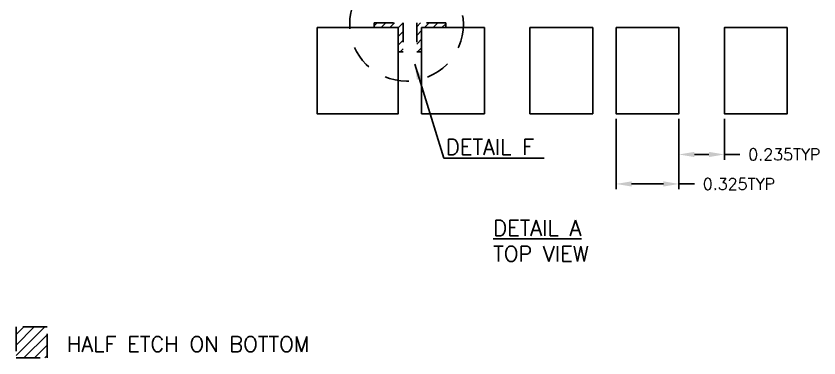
# Model space of a CAD drawing. Header units: millimetres. Extents: x 414.21 to 422.36, y 108.22 to 113.42.
# Drawn here: x 414.214 to 418.362, y 108.225 to 109.993 of the extents above; entities that cross this region are included whole.
import ezdxf
from ezdxf.enums import TextEntityAlignment as Align

# ---------------------------------------------------------------- set-up
doc = ezdxf.new("R2010")
doc.units = ezdxf.units.MM
doc.header["$LTSCALE"] = 0.5
doc.header["$PDMODE"] = 98
doc.linetypes.add('HIDDEN', pattern=[0.375, 0.25, -0.125])
for name, color, linetype in [('1', 7, 'HIDDEN'), ('1D', 4, 'Continuous'), ('DIMENSION', 3, 'Continuous'), ('HEB', 4, 'Continuous')]:
    doc.layers.add(name, color=color, linetype=linetype)
doc.styles.add('SIMPLEX', font='simplex.shx', dxfattribs={"bigfont": 'AllInOneBig.shx'})
doc.dimstyles.new('Standard3', dxfattribs={"dimtxt": 0.06, "dimasz": 0.08, "dimexe": 0.027, "dimexo": 0.027, "dimgap": 0.027, "dimtad": 1, "dimdec": 3, "dimrnd": 0.0005, "dimzin": 1, "dimtxsty": 'SIMPLEX', "dimcen": 0.1905, "dimclrd": 256, "dimclre": 256, "dimclrt": 256, "dimazin": 3, "dimtp": 0.03, "dimtm": 0.05, "dimtfac": 0.8, "dimtdec": 3, "dimtmove": 0, "dimatfit": 3, "dimfxl": 0.05, "dimtzin": 4, "dimlwd": -1, "dimlwe": -1})

# ---------------------------------------------------------------- blocks, each defined once
blk = doc.blocks.new('*D183')
at = {"layer": 'Defpoints', "color": 0, "ltscale": 0.1, "transparency": 16777216}
for p in [(417.3137, 109.4878), (417.6387, 109.4878), (417.6387, 109.1246)]:
    blk.add_point(p, dxfattribs=at)
at = {"layer": 'DIMENSION', "ltscale": 0.1, "transparency": 16777216}
for p, q in [((417.3137, 109.4608), (417.3137, 109.0976)), ((417.6387, 109.4608), (417.6387, 109.0976)), ((417.3937, 109.1246), (417.5587, 109.1246)), ((417.6387, 109.1246), (417.7187, 109.1246))]:
    blk.add_line(p, q, dxfattribs=at)
for points in [[(417.3937, 109.1379), (417.3937, 109.1113), (417.3137, 109.1246)], [(417.5587, 109.1379), (417.5587, 109.1113), (417.6387, 109.1246)]]:
    blk.add_solid(points, dxfattribs=at)
at = {"layer": 'DIMENSION', "ltscale": 0.1, "transparency": 16777216, "insert": (417.9485, 109.1246), "char_height": 0.06, "attachment_point": 5, "style": 'SIMPLEX'}
blk.add_mtext('\\A1;0.325TYP', dxfattribs=at)
blk = doc.blocks.new('*D184')
at = {"layer": 'Defpoints', "color": 0, "ltscale": 0.1, "transparency": 16777216}
for p in [(417.6387, 109.4878), (417.8737, 109.4878), (417.8737, 109.2771)]:
    blk.add_point(p, dxfattribs=at)
at = {"layer": 'DIMENSION', "ltscale": 0.1, "transparency": 16777216}
for p, q in [((417.6387, 109.4608), (417.6387, 109.2501)), ((417.8737, 109.4608), (417.8737, 109.2501)), ((417.7187, 109.2771), (417.7937, 109.2771)), ((417.8737, 109.2771), (417.9537, 109.2771))]:
    blk.add_line(p, q, dxfattribs=at)
for points in [[(417.7187, 109.2904), (417.7187, 109.2637), (417.6387, 109.2771)], [(417.7937, 109.2904), (417.7937, 109.2637), (417.8737, 109.2771)]]:
    blk.add_solid(points, dxfattribs=at)
at = {"layer": 'DIMENSION', "ltscale": 0.1, "transparency": 16777216, "insert": (418.1835, 109.2771), "char_height": 0.06, "attachment_point": 5, "style": 'SIMPLEX'}
blk.add_mtext('\\A1;0.235TYP', dxfattribs=at)

msp = doc.modelspace()

# ---------------------------------------------------------------- hatches: boundary and pattern name
at = {"layer": '1D'}
h = msp.add_hatch(dxfattribs=at)
h.set_pattern_fill('ANSI31', color=256, scale=0.012, angle=360, style=0)
h.set_pattern_definition([(45, (416.179234, 110.418822), (-0.02694077, 0.02694077), [])])
h.paths.add_polyline_path([(414.3745, 108.2248), (414.3745, 108.3856), (414.2137, 108.3856), (414.2137, 108.2248)])
at = {"layer": 'HEB'}
h = msp.add_hatch(dxfattribs=at)
h.set_pattern_fill('ANSI31', color=256, scale=0.01)
h.set_pattern_definition([(45, (416.3018, 110.04544), (-0.02245064, 0.02245064), [])])
h.paths.add_polyline_path([(416.4337, 110.0528), (416.3087, 110.0528), (416.3087, 110.1778), (416.2837, 110.1778), (416.2837, 110.0278), (416.4337, 110.0278)])
h.paths.add_polyline_path([(416.2137, 110.1778), (416.1887, 110.1778), (416.1887, 110.0528), (416.0637, 110.0528), (416.0637, 110.0278), (416.2137, 110.0278)])
h.paths.add_polyline_path([(416.2137, 109.9578), (416.0637, 109.9578), (416.0637, 109.9328), (416.1887, 109.9328), (416.1887, 109.8078), (416.2137, 109.8078)])
h.paths.add_polyline_path([(416.4337, 109.9578), (416.2837, 109.9578), (416.2837, 109.8078), (416.3087, 109.8078), (416.3087, 109.9328), (416.4337, 109.9328)])
edge = h.paths.add_edge_path()
edge.add_line((416.6512, 111.3378), (416.5262, 111.3378))
edge.add_line((416.5262, 111.3378), (416.5262, 111.1953))
edge.add_line((416.5262, 111.1953), (416.4762, 111.1953))
edge.add_line((416.4762, 111.1953), (416.4512, 111.1703))
edge.add_line((416.4512, 111.1703), (416.4512, 111.1453))
edge.add_line((416.4512, 111.1453), (416.3087, 111.1453))
edge.add_line((416.3087, 111.1453), (416.3087, 111.0203))
edge.add_line((416.3087, 111.0203), (416.4512, 111.0203))
edge.add_line((416.4512, 111.0203), (416.4512, 111.0953))
edge.add_line((416.4512, 111.0953), (416.5512, 111.1953))
edge.add_line((416.5512, 111.1953), (416.6012, 111.1953))
edge.add_arc((416.6012, 111.1453), 0.05, 0, 90, ccw=False)
edge.add_line((416.6512, 111.1453), (416.6512, 111.0453))
edge.add_arc((416.6012, 111.0453), 0.05, 270, 360, ccw=False)
edge.add_line((416.6012, 110.9953), (416.4762, 110.9953))
edge.add_line((416.4762, 110.9953), (416.5262, 110.9453))
edge.add_line((416.5262, 110.9453), (416.6428, 110.9453))
edge.add_arc((416.6428, 110.9953), 0.05, 270, 0)
edge.add_line((416.6928, 110.9953), (416.6928, 111.0469))
edge.add_line((416.6928, 111.0469), (416.6762, 111.0469))
edge.add_line((416.6762, 111.0469), (416.6762, 111.1753))
edge.add_arc((416.6562, 111.1753), 0.02, 0, 90)
edge.add_line((416.6562, 111.1953), (416.6512, 111.1953))
edge.add_line((416.6512, 111.1953), (416.6512, 111.3378))
edge = h.paths.add_edge_path()
edge.add_arc((416.9012, 111.0453), 0.05, 180, 270, ccw=False)
edge.add_line((416.8512, 111.0453), (416.8512, 111.1453))
edge.add_arc((416.9012, 111.1453), 0.05, 90, 180, ccw=False)
edge.add_line((416.9012, 111.1953), (416.9762, 111.1953))
edge.add_line((416.9762, 111.1953), (416.9762, 111.3378))
edge.add_line((416.9762, 111.3378), (416.8512, 111.3378))
edge.add_line((416.8512, 111.3378), (416.8512, 111.1953))
edge.add_line((416.8512, 111.1953), (416.8462, 111.1953))
edge.add_arc((416.8462, 111.1753), 0.02, 90, 180)
edge.add_line((416.8262, 111.1753), (416.8262, 111.0469))
edge.add_line((416.8262, 111.0469), (416.8096, 111.0469))
edge.add_line((416.8096, 111.0469), (416.8096, 110.9953))
edge.add_arc((416.8596, 110.9953), 0.05, 180, 270)
edge.add_line((416.8596, 110.9453), (416.9762, 110.9453))
edge.add_line((416.9762, 110.9453), (417.0262, 110.9953))
edge.add_line((417.0262, 110.9953), (416.9012, 110.9953))
edge = h.paths.add_edge_path()
edge.add_arc((416.9012, 110.7453), 0.05, 90, 180, ccw=False)
edge.add_line((416.9012, 110.7953), (416.8596, 110.7953))
edge.add_arc((416.8596, 110.7453), 0.05, 90, 180)
edge.add_line((416.8096, 110.7453), (416.8096, 110.6203))
edge.add_arc((416.8596, 110.6203), 0.05, 180, 270)
edge.add_line((416.8596, 110.5703), (417.0012, 110.5703))
edge.add_line((417.0012, 110.5703), (417.0262, 110.5953))
edge.add_line((417.0262, 110.5953), (416.9012, 110.5953))
edge.add_arc((416.9012, 110.6453), 0.05, 180, 270, ccw=False)
edge.add_line((416.8512, 110.6453), (416.8512, 110.7453))
edge = h.paths.add_edge_path()
edge.add_arc((416.9012, 110.3453), 0.05, 90, 180, ccw=False)
edge.add_line((416.9012, 110.3953), (416.8762, 110.3953))
edge.add_arc((416.8762, 110.3453), 0.05, 90, 180)
edge.add_line((416.8262, 110.3453), (416.8262, 110.2153))
edge.add_arc((416.8462, 110.2153), 0.02, 180, 270)
edge.add_line((416.8462, 110.1953), (416.8512, 110.1953))
edge.add_line((416.8512, 110.1953), (416.8512, 110.0528))
edge.add_line((416.8512, 110.0528), (416.9762, 110.0528))
edge.add_line((416.9762, 110.0528), (416.9762, 110.1953))
edge.add_line((416.9762, 110.1953), (416.9012, 110.1953))
edge.add_arc((416.9012, 110.2453), 0.05, 180, 270, ccw=False)
edge.add_line((416.8512, 110.2453), (416.8512, 110.3453))
edge = h.paths.add_edge_path()
edge.add_arc((416.6012, 110.6453), 0.05, 270, 360, ccw=False)
edge.add_line((416.6012, 110.5953), (416.4762, 110.5953))
edge.add_line((416.4762, 110.5953), (416.5012, 110.5703))
edge.add_line((416.5012, 110.5703), (416.6428, 110.5703))
edge.add_arc((416.6428, 110.6203), 0.05, 270, 360)
edge.add_line((416.6928, 110.6203), (416.6928, 110.7453))
edge.add_arc((416.6428, 110.7453), 0.05, 0, 90)
edge.add_line((416.6428, 110.7953), (416.6012, 110.7953))
edge.add_arc((416.6012, 110.7453), 0.05, 360, 90, ccw=False)
edge.add_line((416.6512, 110.7453), (416.6512, 110.6453))
edge = h.paths.add_edge_path()
edge.add_arc((416.6262, 110.3453), 0.05, 0, 90)
edge.add_line((416.6262, 110.3953), (416.6012, 110.3953))
edge.add_arc((416.6012, 110.3453), 0.05, 0, 90, ccw=False)
edge.add_line((416.6512, 110.3453), (416.6512, 110.2453))
edge.add_arc((416.6012, 110.2453), 0.05, 270, 360, ccw=False)
edge.add_line((416.6012, 110.1953), (416.5262, 110.1953))
edge.add_line((416.5262, 110.1953), (416.5262, 110.0528))
edge.add_line((416.5262, 110.0528), (416.6512, 110.0528))
edge.add_line((416.6512, 110.0528), (416.6512, 110.1953))
edge.add_line((416.6512, 110.1953), (416.6562, 110.1953))
edge.add_arc((416.6562, 110.2153), 0.02, 270, 360)
edge.add_line((416.6762, 110.2153), (416.6762, 110.3453))
h.paths.add_polyline_path([(417.0512, 111.0203), (417.1937, 111.0203), (417.1937, 111.1453), (417.0512, 111.1453)])
h.paths.add_polyline_path([(417.0512, 110.6203), (417.1937, 110.6203), (417.1937, 110.7703), (417.0512, 110.7703)])
h.paths.add_polyline_path([(417.0512, 110.2453), (417.1937, 110.2478), (417.1937, 110.3728), (417.0512, 110.3703)])
h.paths.add_polyline_path([(416.3087, 110.6203), (416.4512, 110.6203), (416.4512, 110.7703), (416.3087, 110.7703)])
h.paths.add_polyline_path([(416.4512, 110.3703), (416.3087, 110.3703), (416.3087, 110.2453), (416.4512, 110.2453)])

# ---------------------------------------------------------------- linework, layer by layer
at = {"ltscale": 0.02}
for points in [[(415.7687, 109.9328), (416.1887, 109.9328), (416.1887, 109.4878), (415.7687, 109.4878)], [(416.3087, 109.9328), (416.6337, 109.9328), (416.6337, 109.4878), (416.3087, 109.4878)], [(417.1937, 109.9328), (416.8687, 109.9328), (416.8687, 109.4878), (417.1937, 109.4878)], [(417.3137, 109.9328), (417.6387, 109.9328), (417.6387, 109.4878), (417.3137, 109.4878)], [(418.1987, 109.9328), (417.8737, 109.9328), (417.8737, 109.4878), (418.1987, 109.4878)]]:
    msp.add_lwpolyline(points, close=True, dxfattribs=at)
at = {"linetype": 'HIDDEN'}
msp.add_circle((416.2313, 109.9501), 0.2938, dxfattribs=at)
at = {"layer": '1'}
for p, q in [((414.3745, 108.3856), (414.2137, 108.3856)), ((414.2137, 108.3856), (414.2137, 108.2248)), ((414.3745, 108.2248), (414.3745, 108.3856)), ((414.2137, 108.2248), (414.3745, 108.2248))]:
    msp.add_line(p, q, dxfattribs=at)
at = {"layer": '1', "ltscale": 0.3}
for points in [[(416.0637, 109.9328), (416.0637, 109.9578), (416.2137, 109.9578), (416.2137, 109.8078), (416.1887, 109.8078)], [(416.4337, 109.9328), (416.4337, 109.9578), (416.2837, 109.9578), (416.2837, 109.8078), (416.3087, 109.8078)]]:
    msp.add_lwpolyline(points, dxfattribs=at)

# ---------------------------------------------------------------- texts
at = {"layer": '1D', "linetype": 'ByBlock', "style": 'SIMPLEX'}
msp.add_text('HALF ETCH ON BOTTOM', height=0.08, dxfattribs=at).set_placement((414.4756, 108.2966), align=Align.MIDDLE_LEFT)
at = {"layer": '1D', "ltscale": 0.1, "char_height": 0.08, "width": 0.781911, "attachment_point": 1, "style": 'SIMPLEX'}
for s, insert in [('DETAIL F', (416.4344, 109.3558)), ('{\\LDETAIL A}\\PTOP VIEW', (416.6789, 108.9368))]:
    msp.add_mtext(s, dxfattribs=dict(at, insert=insert))

# ---------------------------------------------------------------- dimensions: what is measured, and where the dimension line sits
at = {"layer": 'DIMENSION', "ltscale": 0.1}
for base, p1, p2, picture, middle in [((417.6387, 109.1246), (417.3137, 109.4878), (417.6387, 109.4878), '*D183', (417.9485, 109.1246)), ((417.8737, 109.2771), (417.6387, 109.4878), (417.8737, 109.4878), '*D184', (418.1835, 109.2771))]:
    dim = msp.add_linear_dim(base=base, p1=p1, p2=p2, text='<>TYP', dimstyle='Standard3', override={"dimpost": ''}, dxfattribs=at)
    dim.commit()
    dim.dimension.update_dxf_attribs({"geometry": picture, "text_midpoint": middle})

# ---------------------------------------------------------------- leaders
at = {"color": 1, "ltscale": 0.1}
msp.add_leader([(416.2736, 109.744), (416.424, 109.2584), (416.9417, 109.2584)], dimstyle='Standard3', override={"dimgap": 0.027, "dimtad": 0}, dxfattribs=at)

doc.saveas('drawing.dxf')
